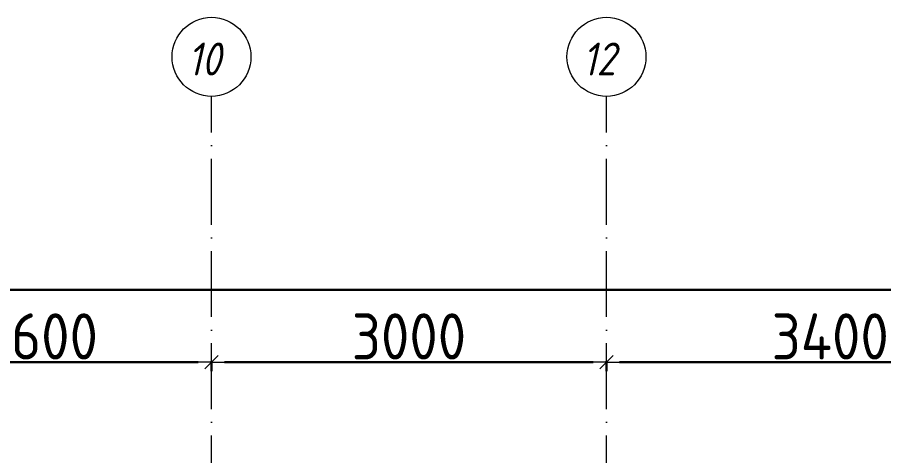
# Model space of a CAD drawing. Header units: millimetres. Extents: x -213536 to 1564669, y -45299 to 942238.
# Drawn here: x 584989 to 591570, y 475169 to 478497 of the extents above; entities that cross this region are included whole.
import ezdxf

# ---------------------------------------------------------------- set-up
doc = ezdxf.new("R2010")
doc.units = ezdxf.units.MM
doc.linetypes.add('50_200_ШТРИХ_1Т_ш5_п1_п1_', pattern=[700, 500, -100, 0, -100])
for name, color, linetype, lineweight in [('Оси', 7, 'Continuous', 9), ('Оси-1', 7, 'Continuous', 20), ('Оси-2', 7, '50_200_ШТРИХ_1Т_ш5_п1_п1_', 9), ('Размеры', 7, 'Continuous', 15)]:
    doc.layers.add(name, color=color, linetype=linetype, lineweight=lineweight)
doc.styles.add('ISOCPEUR_I_1', font='isocpeui.ttf', dxfattribs={"width": 0.85, "height": 2.5})
doc.styles.add('СПДС', font='isocpeur.ttf', dxfattribs={"width": 0.9})
doc.dimstyles.new('Размера А3', dxfattribs={"dimtxt": 200, "dimasz": 100, "dimexe": 70, "dimexo": 100, "dimgap": 20, "dimtad": 1, "dimdec": 0, "dimrnd": 10, "dimzin": 0, "dimdsep": 46, "dimtxsty": 'СПДС', "dimblk": 'ARROWHEAD_6', "dimcen": 1, "dimclrd": 256, "dimclre": 256, "dimclrt": 256, "dimazin": 0, "dimtfac": 1, "dimtdec": 0, "dimtmove": 2, "dimatfit": 3, "dimfxl": 1, "dimtolj": 1, "dimtzin": 0, "dimarcsym": 0})

# ---------------------------------------------------------------- blocks, each defined once
blk = doc.blocks.new('Ось сетки - Круг_Ø6_00__ISO-2_5_0_9K_-16731441-АИ2_03_План отделки стен 3-го этажа _Часть 2_')
at = {"layer": 'Оси-1'}
blk.add_circle((0, 0), 3, dxfattribs=at)
blk = doc.blocks.new('ARROWHEAD_6')
at = {"color": 0, "linetype": 'Continuous'}
for p, q in [((0, 0), (-1, 0)), ((-0.5, -0.5), (0.5, 0.5))]:
    blk.add_line(p, q, dxfattribs=at)
blk = doc.blocks.new('*D4685')
at = {"layer": 'Defpoints', "color": 0, "transparency": 16777216}
for p in [(447492.1, 475985.4), (450092.1, 475985.4), (450092.1, 475879.3)]:
    blk.add_point(p, dxfattribs=at)
at = {"layer": 'Размеры', "lineweight": -2, "transparency": 16777216}
for p, q in [((447492.1, 475885.4), (447492.1, 475809.3)), ((447592.1, 475879.3), (449992.1, 475879.3)), ((450092.1, 475885.4), (450092.1, 475809.3))]:
    blk.add_line(p, q, dxfattribs=at)
at = {"layer": 'Размеры', "lineweight": -2, "transparency": 16777216, "xscale": 100, "yscale": 100, "zscale": 100, "rotation": 180}
blk.add_blockref('ARROWHEAD_6', (447492.1, 475879.3), dxfattribs=at)
at = {"layer": 'Размеры', "lineweight": -2, "transparency": 16777216, "xscale": 100, "yscale": 100, "zscale": 100}
blk.add_blockref('ARROWHEAD_6', (450092.1, 475879.3), dxfattribs=at)
at = {"layer": 'Размеры', "transparency": 16777216, "insert": (448792.1, 476074.3), "char_height": 350, "width": 2.488, "attachment_point": 5, "style": 'СПДС'}
blk.add_mtext('\\A1;2600', dxfattribs=at)
blk = doc.blocks.new('*D4686')
at = {"layer": 'Defpoints', "color": 0, "transparency": 16777216}
for p in [(450092.1, 475985.4), (453092.1, 475985.4), (453092.1, 475879.3)]:
    blk.add_point(p, dxfattribs=at)
at = {"layer": 'Размеры', "lineweight": -2, "transparency": 16777216}
for p, q in [((450092.1, 475885.4), (450092.1, 475809.3)), ((450192.1, 475879.3), (452992.1, 475879.3)), ((453092.1, 475885.4), (453092.1, 475809.3))]:
    blk.add_line(p, q, dxfattribs=at)
at = {"layer": 'Размеры', "lineweight": -2, "transparency": 16777216, "xscale": 100, "yscale": 100, "zscale": 100, "rotation": 180}
blk.add_blockref('ARROWHEAD_6', (450092.1, 475879.3), dxfattribs=at)
at = {"layer": 'Размеры', "lineweight": -2, "transparency": 16777216, "xscale": 100, "yscale": 100, "zscale": 100}
blk.add_blockref('ARROWHEAD_6', (453092.1, 475879.3), dxfattribs=at)
at = {"layer": 'Размеры', "transparency": 16777216, "insert": (451592.1, 476074.3), "char_height": 350, "width": 2.488, "attachment_point": 5, "style": 'СПДС'}
blk.add_mtext('\\A1;3000', dxfattribs=at)
blk = doc.blocks.new('*D4687')
at = {"layer": 'Defpoints', "color": 0, "transparency": 16777216}
for p in [(453092.1, 475985.4), (456492.1, 475985.4), (456492.1, 475879.3)]:
    blk.add_point(p, dxfattribs=at)
at = {"layer": 'Размеры', "lineweight": -2, "transparency": 16777216}
for p, q in [((453092.1, 475885.4), (453092.1, 475809.3)), ((453192.1, 475879.3), (456392.1, 475879.3)), ((456492.1, 475885.4), (456492.1, 475809.3))]:
    blk.add_line(p, q, dxfattribs=at)
at = {"layer": 'Размеры', "lineweight": -2, "transparency": 16777216, "xscale": 100, "yscale": 100, "zscale": 100, "rotation": 180}
blk.add_blockref('ARROWHEAD_6', (453092.1, 475879.3), dxfattribs=at)
at = {"layer": 'Размеры', "lineweight": -2, "transparency": 16777216, "xscale": 100, "yscale": 100, "zscale": 100}
blk.add_blockref('ARROWHEAD_6', (456492.1, 475879.3), dxfattribs=at)
at = {"layer": 'Размеры', "transparency": 16777216, "insert": (454792.1, 476074.3), "char_height": 350, "width": 2.564, "attachment_point": 5, "style": 'СПДС'}
blk.add_mtext('\\A1;3400', dxfattribs=at)
blk = doc.blocks.new('*D4688')
at = {"layer": 'Defpoints', "color": 0, "transparency": 16777216}
for p in [(430692.1, 476534.6), (456492.1, 476534.6), (456492.1, 476428.5)]:
    blk.add_point(p, dxfattribs=at)
at = {"layer": 'Размеры', "lineweight": -2, "transparency": 16777216}
for p, q in [((430692.1, 476434.6), (430692.1, 476358.5)), ((430792.1, 476428.5), (456392.1, 476428.5)), ((456492.1, 476434.6), (456492.1, 476358.5))]:
    blk.add_line(p, q, dxfattribs=at)
at = {"layer": 'Размеры', "lineweight": -2, "transparency": 16777216, "xscale": 100, "yscale": 100, "zscale": 100, "rotation": 180}
blk.add_blockref('ARROWHEAD_6', (430692.1, 476428.5), dxfattribs=at)
at = {"layer": 'Размеры', "lineweight": -2, "transparency": 16777216, "xscale": 100, "yscale": 100, "zscale": 100}
blk.add_blockref('ARROWHEAD_6', (456492.1, 476428.5), dxfattribs=at)
at = {"layer": 'Размеры', "transparency": 16777216, "insert": (443592.1, 476623.5), "char_height": 350, "width": 3.111, "attachment_point": 5, "style": 'СПДС'}
blk.add_mtext('\\A1;25800', dxfattribs=at)
blk = doc.blocks.new('Ось 3 этаж')
at = {"layer": 'Оси-2'}
for p, q in [((450092.1, 423014.8), (450092.1, 477896.8)), ((453092.1, 423014.8), (453092.1, 477896.8))]:
    blk.add_line(p, q, dxfattribs=at)
at = {"layer": 'Оси-1', "xscale": 99.99999999999993, "yscale": 99.99999999999993, "zscale": 99.99999999999993}
for p in [(450092.1, 478196.8), (453092.1, 478196.8)]:
    blk.add_blockref('Ось сетки - Круг_Ø6_00__ISO-2_5_0_9K_-16731441-АИ2_03_План отделки стен 3-го этажа _Часть 2_', p, dxfattribs=at)
at = {"layer": 'Оси', "char_height": 250, "width": 346.329, "attachment_point": 1, "style": 'ISOCPEUR_I_1'}
for s, insert in [('10', (449911, 478305.5)), ('12', (452911, 478305.5))]:
    blk.add_mtext(s, dxfattribs=dict(at, insert=insert))
at = {"layer": 'Размеры'}
for base, p1, p2, picture, middle in [((456492.1, 476428.5), (430692.1, 476534.6), (456492.1, 476534.6), '*D4688', (443592.1, 476623.5)), ((450092.1, 475879.3), (447492.1, 475985.4), (450092.1, 475985.4), '*D4685', (448792.1, 476074.3)), ((453092.1, 475879.3), (450092.1, 475985.4), (453092.1, 475985.4), '*D4686', (451592.1, 476074.3)), ((456492.1, 475879.3), (453092.1, 475985.4), (456492.1, 475985.4), '*D4687', (454792.1, 476074.3))]:
    dim = blk.add_linear_dim(base=base, p1=p1, p2=p2, dimstyle='Размера А3', override={"dimtxt": 350}, dxfattribs=at)
    dim.commit()
    dim.dimension.update_dxf_attribs({"geometry": picture, "text_midpoint": middle})

msp = doc.modelspace()

# ---------------------------------------------------------------- block references
at = {"color": 5, "lineweight": 30}
msp.add_blockref('Ось 3 этаж', (136371.8, 0), dxfattribs=at)

doc.saveas('drawing.dxf')
